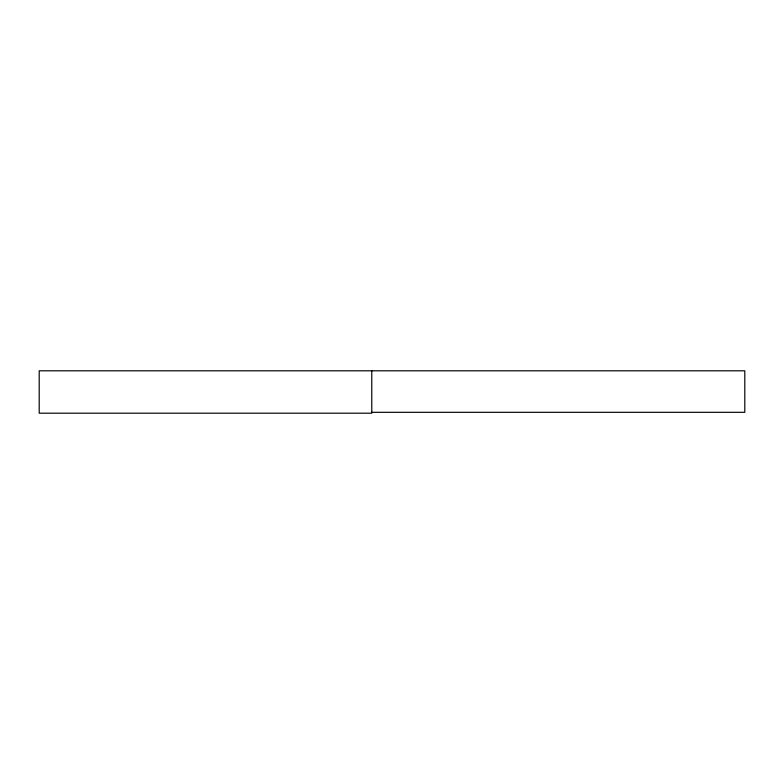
<?xml version="1.0" encoding="UTF-8"?>
<svg xmlns="http://www.w3.org/2000/svg" width="784" height="784" viewBox="0 0 784 784"><rect width="100%" height="100%" fill="white"/><g stroke="black" fill="none" stroke-linecap="round" stroke-linejoin="round"><path stroke-width="1.18" d="M371.773 412.315L744.8 412.315L744.8 370.803L39.2 370.803L39.2 413.197L371.773 413.197L371.773 370.803"/></g></svg>
